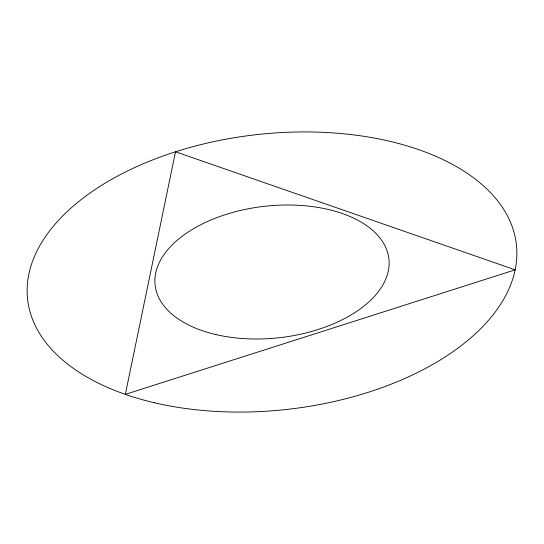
<?xml version="1.0" encoding="UTF-8"?>
<svg xmlns="http://www.w3.org/2000/svg" width="544" height="544" viewBox="0 0 544 544"><rect width="100%" height="100%" fill="white"/><g stroke="black" fill="none" stroke-linecap="round" stroke-linejoin="round"><path stroke-width="0.82" d="M175.508 151.79L125.344 394.373L515.154 269.838L175.508 151.79M215.914 334.58A117.633 66.123 -6.4 0 0 389.096 261.44A117.633 66.123 -6.4 0 0 210.99 219.98A117.633 66.123 -6.4 0 0 215.914 334.58M154.741 402.832A245.922 138.23 -6.4 0 0 516.8 249.927A245.922 138.23 -6.4 0 0 144.459 163.248A245.922 138.23 -6.4 0 0 154.741 402.832"/></g></svg>
